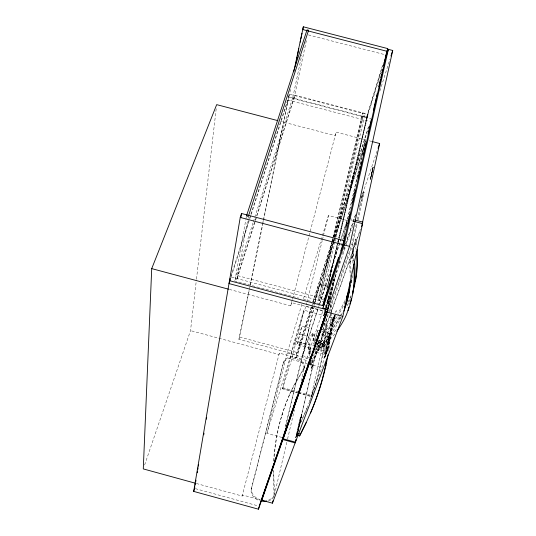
<?xml version="1.0" encoding="UTF-8"?>
<svg xmlns="http://www.w3.org/2000/svg" width="536" height="536" viewBox="0 0 536 536"><rect width="100%" height="100%" fill="white"/><g stroke="black" fill="none" stroke-linecap="round" stroke-linejoin="round"><path stroke-width="0.4" stroke-dasharray="2.68 2.01" d="M350.276 277.373L349.666 263.049L353.204 251.625L354.028 257.943M331.402 312.924L331.382 320.702A371.455 288.649 -11 0 1 328.655 350.799M331.402 312.146L331.081 302.344M351.073 273.648L350.477 259.297M330.625 314.518L330.598 322.886A369.887 287.939 -11.1 0 1 327.985 352.112M352.969 263.149L352.413 250.392L355.931 238.989L356.829 246.138M353.74 261.166L353.211 246.721M326.994 351.375L327.375 349.807L327.148 350.953M329.834 337.673L330.122 336.702L329.781 338.162M334.565 315.945L334.169 317.446L334.585 315.563L333.975 317.386M333.017 320.769L333.191 320.22L332.863 321.473M318.726 341.017C321.305 340.775 324.957 342.343 324.762 345.358C325.392 342.256 321.426 340.474 318.82 340.755M322.665 345.499C322.793 343.127 318.585 341.914 317.573 344.125C316.97 339.576 323 337.941 323.831 342.27C324.374 346.43 319.141 348.413 317.56 344.594M317.165 344.561C322.799 352.507 325.968 339.422 317.399 343.536M323.061 345.599C324.287 342.759 319.376 340.849 317.627 342.893M326.116 352.44L325.935 352.923L326.156 352.259M318.706 340.896C318.572 343.275 322.819 344.501 323.831 342.27M327.248 350.524L326.987 351.301M329.258 335.228C328.849 336.735 329.58 333.975 329.318 334.973M332.186 326.98L332.541 325.52L332.286 326.685M273.668 460.906L273.735 459.339A263.223 209.194 43.2 0 1 289.192 395.682L293.654 386.315L304.006 368.688C304.736 358.892 287.457 354.028 283.33 363.107L251.237 489.254C250.145 494.701 254.922 499.378 259.793 500.818M327.831 348.206L327.315 349.82L327.804 347.851M327.576 349.787L327.342 350.423C328.354 345.827 328.005 347.851 328.179 346.886M273.99 461.322L274.13 458.18A263.94 209.563 43.1 0 1 289.608 394.422M327.04 349.968L327.335 348.755M327.503 343.281L327.308 343.918L327.67 342.578M326.431 351.824L327.101 349.887L326.163 353.097M329.761 338.183L329.875 337.834M326.813 350.068C327.154 348.949 326.324 351.375 326.846 350.41M326.739 351.462L326.578 352.011L326.578 351.02M325.774 352.782L325.513 354.028L325.808 352.661M325.687 353.271L325.794 352.889M372.098 172.116L371.716 173.59L372.205 171.775M304.006 368.688C307.195 358.289 287.906 352.165 283.725 361.793L251.585 488.149C250.486 493.609 255.283 498.292 260.161 499.74M305.111 343.998L304.977 345.74L297.527 343.737L299.671 334.156L301.902 325.995L309.239 327.965L305.111 343.998L297.735 342.015M326.833 346.363L326.612 347.094L326.94 345.794M334.203 317.392L334.384 316.716M334.082 317.5L333.908 318.109L334.377 315.825M334.712 316.528L334.933 315.557L334.598 317.064L334.833 316.414M332.823 321.285L332.467 322.391L332.789 321.131M332.521 322.263L333.767 317.741L333.566 318.552M334.417 316.3C333.533 318.116 334.638 315.697 334.384 316.629M333.372 320.374L333.908 318.277L333.506 319.597M333.982 317.526L334.216 316.729M327.543 343.154L327.429 343.589M333.077 320.026L332.735 321.185L334.323 315.865M327.885 347.857L328.26 346.584M326.397 352.447L325.922 354.015L326.679 351.576M325.66 353.338L325.218 355.395L325.473 354.778M325.453 354.356L325.66 353.974L325.392 354.685M144.633 464.96L190.521 330.605L196.384 279.926M196.478 279.095L216.189 108.795M334.129 316.722L334.283 316.106M333.647 319.295L333.881 318.471M333.821 318.585L333.56 319.382L334.069 318.243M334.015 317.299L334.297 316.106M370.698 178.18L370.302 179.634L371.133 176.753L370.684 178.053M333.359 319.235L333.097 319.959L333.694 317.969L333.258 319.757L333.466 319.067M325.761 354.189L325.6 354.49L325.841 353.626M327.905 348.139L327.396 350.216M332.595 321.761L332.816 321.439M297.567 392.915L282.505 388.821L294.177 342.075L303.905 310.19L324.039 315.583M325.942 352.648L325.687 353.626L325.955 352.574M326.149 353.499L326.257 353.057L326.082 353.84M326.9 350.772L326.786 351.18M329.017 336.226L329.171 335.422M333.6 319.61L333.754 318.994L323.911 329.848L321.111 339.013L333.285 327.148L341.09 316.789M325.747 354.986L325.613 355.469L326.143 353.693M324.736 357.525L325.339 355.388L325.057 356.474M371.374 174.649L371.75 173.074L371.482 174.334M325.841 352.929C325.285 355.087 326.082 352.547 325.714 353.077M326.571 351.475L326.752 350.839M325.654 354.316L325.995 352.976M334.163 316.97L333.834 318.163M332.99 320.843L333.131 320.401M332.896 320.843L333.245 319.382L333.024 319.851M326.571 351.227L326.732 350.919L326.531 351.301M326.927 349.626L326.437 351.67M329.091 335.851L329.245 335.415M325.861 353.016L325.647 353.472M326.156 352.923L326.27 352.594M325.821 353.01L325.727 353.425L325.841 353.103M335.677 312.475L335.536 312.83M325.138 355.73L325.312 355.013M333.834 318.062L334.136 317.178M325.513 354.437L325.573 354.249M326.585 351.643L326.377 352.132M333.184 319.282L333.211 318.94M325.801 354.537L325.942 353.928M334.524 316.072L334.665 315.342M326.377 352.527L326.263 352.889M326.645 351.241L326.578 351.435M325.633 353.847L325.56 354.33M325.801 353.78L325.593 354.269M332.199 323.563L332.95 321.399M333.586 319.248L333.74 318.947M334.759 316.207L334.873 315.751M253.394 221.703L292.857 97.244L294.271 97.612L236.865 279.598L235.177 279.149L245.743 220.035M245.89 219.211L246.332 216.752M327.972 347.583L328.059 347.161M332.709 321.848L332.755 321.52M236.865 279.598L247.893 218.882M324.856 357.231L324.675 357.767M326.759 350.645L326.712 350.973M237.18 278.593L237.716 275.651L294.726 95.133L367.596 114.121L338.866 237.843M248.168 218.212L248.423 216.792M325.741 353.995L325.486 354.517M326.042 353.566L325.995 353.727M333.131 319.838L333.305 319.429M325.218 355.321L325.439 354.899M326.793 346.256L326.88 345.908L326.853 346.243M333.305 320.448L333.714 319.027M332.354 323.094L332.26 323.436M327.925 347.697L328.019 347.455M326.598 351.985L326.659 351.884M334.236 317.433L334.008 318.424M328.916 336.776C329.01 336.34 328.635 337.854 329.225 335.315M328.756 342.417L328.541 343.275L329.406 339.476L328.548 342.357L329.298 339.891L328.655 341.935L328.856 341.445M311.496 307.041L296.328 354.798L238.929 339.342L249.006 290.177M250.017 285.259L262.446 224.624M262.613 223.8L263.283 220.524M263.457 219.706L287.979 100.064L369.585 121.344M289.125 94.463L288.629 96.902L366.631 117.237L382.677 65.62M238.929 339.342L249.193 290.411M249.361 289.594L290.478 89.385M325.754 353.499L325.821 353.197M350.638 298.398L351.087 296.261M292.857 97.244L301.741 55.041M334.096 316.863L334.337 316.327M334.223 317.339L334.283 316.997M294.05 98.316L306.505 40.006M326.062 352.648L325.767 353.7M332.628 321.861L332.555 322.002M333.198 319.603L333.017 319.972M327.034 349.914L327.047 349.861M327.757 348.588L327.509 348.963M327.483 343.114L327.55 342.98M370.979 176.418L371.91 173.175L371.26 175.419L371.528 174.81M372.185 171.205L372.024 171.554L372.734 169.329L372.393 170.066M370.905 177.181L371.274 176.009M372.788 168.405L373.009 167.513L372.487 169.503L373.203 167.158M372.299 171.386L371.743 172.947L372.125 171.393M372.533 170.281L371.951 172.304M372.895 168.579L372.245 170.502L372.62 169.704M373.17 167.038L372.587 169.148L372.882 167.976M325.942 354.041L325.875 354.323M349.666 263.049L352.387 255.397L353.204 251.625M352.413 250.392L355.931 238.989M322.176 329.459L322.933 329.667L352.681 244.818L357.271 223.78M358.149 219.733L364.145 192.216L363.314 191.995L361.163 198.327M332.896 317.955L321.607 349.445L311.041 396.56L321.901 367.629L332.896 317.955L327.255 316.441M327.489 349.981L327.71 348.943M328.488 311.389L351.81 244.59L356.587 222.742M357.298 219.505L363.314 191.995M326.551 347.328L326.471 347.697L326.726 346.893M327.04 345.117L327.282 344.326M327.235 344.112L327.449 343.342M328.588 338.069L328.977 336.581M328.702 337.546L328.943 336.742M326.672 347.14L326.752 346.772M327.141 345.017L327.449 343.522M333.104 319.449L333.513 318.86M325.071 356.232L325.292 355.415M325.513 354.658L325.245 355.649M332.548 322.505L332.682 321.774M325.432 355.348L325.654 354.631L325.024 356.185M332.896 321.64L333.003 321.071M326.236 352.561L326.25 352.688M333.198 320.917L333.365 320.34M325.607 355.589L325.741 354.979L325.654 355.435M326.216 353.09L326.203 353.311M326.277 353.304L326.484 352.755M326.391 353.003L326.484 352.567M333.828 318.491L333.975 318.049L333.841 318.451M334.049 317.634L334.317 317.178M326.417 352.929L326.605 352.145L326.404 352.742M334.484 316.441L333.995 317.828M328.045 347.1L328.401 345.921L328.2 346.598M329.607 339.985L329.452 340.588M330.833 334.189L330.578 335.335L331.355 332.434L330.833 334.189L331.034 333.633M329.6 339.837L329.499 340.454M324.34 354.47L325.426 351.529L323.938 351.127L328.005 332.997L329.379 333.653L328.287 336.655L324.34 354.47L313.265 351.495M326.94 339.449L328.427 339.851L327.469 342.464L325.989 342.062L327.027 339.054L328.514 339.449L327.556 342.062L326.076 341.666L327.027 339.054M334.886 333.941L324.809 345.164L318.431 350.805L321.238 341.633L330.993 331.02L335.228 325.252A259.746 153.108 24.7 0 0 340.179 317.084M321.111 339.013L323.911 329.848M328.119 303.423L333.506 279.825L334.236 280.02L345.553 246.795M328.293 303.497L333.861 279.082M341.472 245.723L342.404 241.649M342.591 240.838L347.047 221.308M347.576 218.99L365.425 140.74M328.3 303.858L334.029 278.76M343.073 239.083L343.998 235.036M344.186 234.225L347.509 219.653M357.706 174.93L347.851 218.145L341.023 238.855M357.894 174.113L359.75 165.959M359.937 165.148L363.1 151.286M363.287 150.469L364.4 145.578M364.587 144.76L365.699 139.869L336.092 132.124L335.121 135.628L280.328 121.29M322.933 329.667L324.421 323.154M328.863 303.624L334.236 280.02M329.526 301.239L335.824 273.561M336.005 272.75L336.561 270.305M346.558 226.36L347.114 223.914M329.921 299.57L336.534 270.841M346.223 227.921L346.779 225.475M318.431 350.805L321.238 341.633M326.719 350.564L326.799 350.477M297.661 433.148L301.714 414.234L299.905 419.159L295.604 437.878L297.4 433.081M325.359 308.354L323.51 316.421L325.633 310.987L324.012 315.697M325.546 307.55L328.923 295.53L326.377 307.744M296.24 436.324L300.16 419.232L301.976 414.308M323.932 315.677L325.593 308.414M325.781 307.61L329.158 295.591M297.514 433.959L296.442 436.049L300.435 418.623L301.527 415.668L297.869 432.552M324.193 315.081L325.278 310.324M326.009 307.155L327.463 300.81L328.836 297.534L326.471 307.872M296.703 436.123L318.685 340.213M324.427 315.148L325.955 308.495M326.136 307.684L330.478 288.737M297.105 434.85L314.197 360.259L359.817 231.492M310.512 357.827L314.505 358.899L318.806 340.125M324.977 313.198L325.687 310.197M325.868 309.399L330.585 288.71M332.266 323.315L332.36 322.913M327.302 350.062L327.174 350.584M315.275 340.769L317.721 330.236L320.883 331.087M328.032 285.809L338.062 242.587M338.176 242.185L367.033 117.766L381.17 72.427M329.332 281.447L337.814 244.845M338.002 244.034L338.759 240.778M338.946 239.967L367.971 114.711L289.48 94.256L250.774 214.541M334.216 317.526L334.136 317.821M366.631 117.237L383.3 62.893M326.86 289.152L337.633 242.775M337.827 241.964L338.585 238.708M338.772 237.89L367.314 115.039M314.538 342.397L317.721 330.236M327.329 287.49L337.727 242.728M337.921 241.91L338.672 238.654M363.073 116.312L319.49 300.596L320.2 299.055L321.567 298.967L334.94 242.058M335.134 241.247L364.936 114.423M319.878 299.423L333.513 241.749M333.7 240.939L334.471 237.689M334.665 236.879L363.468 115.032M286.78 442.307L274.486 494.427L273.608 469.965M287.544 439.051L294.458 409.732M301.185 381.23L306.116 360.319L323.188 310.002M331.59 243.411L318.083 300.214L332.91 238.855M332.36 240.162L332.749 238.54M332.943 237.729L362.839 112.882L333.104 238.044M285.293 427.192L314.331 306.15M314.525 305.332L315.108 302.9M315.302 302.083L319.402 284.985L327.57 287.162M285.755 425.591L302.197 357.03L318.17 308.609M309.714 357.606L302.525 355.676L314.049 307.624M315.416 301.922L319.697 284.073M319.516 284.824L319.985 284.951L333.66 242.004M325.767 353.244L325.627 353.613M325.781 353.954L325.52 354.832M296.622 357.8L319.871 285.112M296.328 354.798L311.322 307.001M296.22 357.653L365.699 139.869M282.057 437.47L266.895 433.343L306.833 302.934M307.034 302.13L322.237 240.617M322.438 239.806L323.235 236.57M323.436 235.76L328.441 215.526L347.228 220.497L341.211 238.755M297.527 343.737L301.902 325.995M282.526 388.821L291.678 359.482L303.905 310.19M333.265 318.98L324.38 358.798L327.717 349.599L336.24 310.625L335.362 312.99M266.895 433.343L287.242 353.003L301.855 304.247M196.337 483.479L242.151 496.055L279.35 353.11L306.116 360.319M333.097 319.53L333.178 319.108M334.149 317.754L333.982 318.284M332.233 326.746L332.374 325.975L332.213 326.933M327.751 348.099L327.603 348.507M327.999 347.676L327.751 348.668M229.314 289.393L290.747 305.835L292.221 300.194M292.489 299.41L336.092 132.124M333.7 319.088L335.965 315.845M328.112 344.32L328.468 343.067M290.747 305.835L291.644 302.646L326.458 311.959M331.181 330.551L331.891 328.166L330.92 331.402L331.308 329.66M279.35 353.11L278.968 354.437L190.521 330.605M329.814 337.814L329.801 338.095M242.151 496.055L242.473 494.963L260.087 499.8M328.669 342.357L327.958 344.903L328.347 343.12M283.33 363.107L283.725 361.793M303.53 298.653L322.21 236.309M322.451 235.512L328.441 215.526M371.287 175.272L371.77 173.684L371.22 175.292M327.174 344.514L327.074 344.836L327.422 343.683M251.237 489.254L251.585 488.149M367.006 117.799L367.971 114.711M328.615 342.651L328.93 341.653M235.177 279.149L253.139 222.5M312.836 302.217L332.059 241.622M332.313 240.825L369.237 124.426M379.863 91.006L389.947 59.221M311.744 306.244L331.717 243.351M331.972 242.56L332.983 239.371M333.995 236.188L368.621 127.133M295.39 358.859L295.812 357.546M333.915 241.207L364.48 145.665M319.985 284.951L333.225 243.565M333.479 242.768L334.498 239.585M334.752 238.788L364.547 145.671M325.62 354.792L325.319 355.743L325.533 354.939M231.036 275.879L249.233 219.325M249.488 218.527L250.513 215.338M231.05 277.206L249.709 219.137M249.97 218.34L250.989 215.157M251.243 214.36L288.83 97.425L371.039 118.811M281.822 415.514L282.224 414.281M302.525 355.676L319.55 304.019M319.811 303.222L340.762 239.652M319.737 303.845L340.943 239.545M338.987 263.417L340.059 260.262M343.804 249.22L344.608 246.848M345.673 243.692L355.844 213.723M361.197 197.945L377.25 150.616M337.807 267.169L339.951 260.838M342.37 253.716L344.521 247.384M345.593 244.222L355.797 214.152M345.82 246.004L353.639 223.07M359.026 207.244L364.145 192.216M328.836 297.534L327.463 300.81M326.069 308.26L326.826 306.049L326.826 307.624M324.615 314.599L325.325 311.785M323.55 325.533L324.649 322.391M326.839 316.099L327.389 314.531M314.505 358.899L360.42 229.207M331.757 325.211L335.107 316.005M331.02 333.285L331.436 331.784L331.188 332.823M330.357 337.204L329.674 339.63M329.915 338.551L330.276 337.566M301.788 415.742L300.435 418.623M328.132 344.581L327.972 345.452M325.6 353.11L328.923 344.139M296.442 436.049L297.52 433.168M296.12 437.269L297.406 433.838M370.832 177.094L370.972 176.746L370.55 178.408L371.394 175.6L370.892 176.833M274.177 495.143C272.971 498.681 268.978 500.483 265.441 500.477M351.08 295.544L346.899 304.696M350.33 299.115L346.517 307.564M324.856 345.097C323.711 348.521 318.712 347.623 316.749 345.432M323.288 344.963C322.25 347.228 318.619 346.35 317.573 344.474M289.614 394.422L294.076 385.036L304.448 367.381L302.84 369.954M339.724 316.454L342.263 312.642M337.084 316.756L332.849 322.572L323.134 333.291M339.295 317.091L334.042 323.67L321.888 335.59M336.186 329.727L325.593 341.646L319.221 347.315M314.98 349.526L315.403 352.775L314.444 353.874A20.556 17.018 -4.9 0 0 312.803 356.319M314.954 341.238L314.022 333.935L312.87 333.285L311.878 334.404A21.212 17.259 -5.3 0 0 308.682 347.958L310.002 355.683M320.441 345.144L330.21 334.578L334.451 328.836A260.623 152.74 24.6 0 0 341.218 317.131M324.535 345.827C322.505 348.038 318.732 347.134 316.836 345.171M267.9 501.133C270.767 500.53 273.28 498.373 274.077 495.519L273.213 471.104M311.007 361.693A20.556 17.018 -4.9 0 0 311.369 367.227L311.791 368.52L313.151 368.165A19.142 15.852 -4.9 0 1 316.515 353.418L315.892 348.547M309.105 349.264L310.512 348.903A19.752 16.073 -5.3 0 1 314.022 333.935M308.361 34.9L384.372 54.545M369.431 140.841L371.79 141.457M365.244 141.544L365.82 141.692M349.278 218.527L354.095 219.8M351.348 220.671L353.76 221.308M351.81 244.59L352.681 244.818M320.166 284.201L327.878 286.257M330.933 299.028L328.575 298.398L327.818 300.622L330.163 301.245M237.716 275.651L324.682 298.887M321.567 298.967L323.697 299.537M231.525 277.085L322.927 301.507M234.245 280.864L278.512 292.696M279.316 292.911L298.639 298.076M303.47 299.369L321.178 304.106M325.198 305.178L327.617 305.828M306.029 306.177L325.654 311.423M321.68 331.302L329.479 333.392L330.384 330.953L325.52 351.268L315.195 348.494M321.278 334.772L328.287 336.655M299.671 334.156L307.001 336.119M294.572 340.682L313.955 345.894M314.759 346.109L322.029 348.065M293.741 343.723L312.307 348.722M315.536 349.586L321.185 351.107M239.619 337.023L296.904 352.447M287.242 353.003L308.595 358.752M312.595 359.83L314.197 360.259M291.678 359.482L307.584 363.77M308.381 363.984L321.901 367.629M282.76 387.689L297.781 391.756M298.572 391.97L311.222 395.394M282.619 388.533L297.701 392.613M298.498 392.828L311.195 396.258M298.364 393.129L311.041 396.56M195.365 488.651L258.406 505.971M315.403 352.775L316.515 353.418M308.93 348.715L309.935 355.938M310.833 362.356L311.61 367.977M308.381 346.571L309.614 355.408M310.739 363.448L311.074 365.86M310.893 362.102L311.791 368.52M310.512 348.903L310.947 352.112M312.053 360.138L313.151 368.165M309.815 346.35L310.92 354.39M311.691 360.018L312.468 365.646M352.387 255.397L353.123 260.918M312.87 333.285L314.243 343.844M312.455 333.754L313.835 344.306M355.14 242.674L355.944 249.019M330.31 304.562L330.598 311.182M344.936 300.636A256.811 154.314 24.9 0 1 337.848 313.252M352.541 275.564A256.811 154.314 24.9 0 1 352.145 277.862M351.033 283.122A256.811 154.314 24.9 0 0 351.857 279.383L351.087 282.988A257.669 153.966 24.9 0 0 351.382 281.474M345.177 301.969A257.669 153.966 24.9 0 1 337.961 315.423M351.891 278.405A257.669 153.966 24.9 0 1 351.516 280.71M342.337 312.79A259.746 153.108 24.7 0 1 340.554 316.374M326.786 317.882A386.65 297.587 -11.8 0 1 312.716 392.975M312.448 393.746A386.65 297.587 -11.8 0 1 311.068 397.591M310.78 398.369A386.65 297.587 -11.8 0 1 308.716 403.762M307.564 406.636A386.65 297.587 -11.8 0 1 304.522 413.812L299.128 425.832L303.771 415.782A385.009 296.85 -11.9 0 0 307.966 405.765M326.042 319.275A385.009 296.85 -11.9 0 1 311.959 394.998M311.691 395.762A385.009 296.85 -11.9 0 1 308.569 404.224M332.313 326.518L332.226 326.86L332.307 326.518M333.245 319.737L333.245 319.737"/><path stroke-width="0.8" d="M277.909 120.66L216.671 104.641L151.715 268.616L143.28 468.913L195.533 483.258M350.155 281.434L349.66 287.785A260.623 152.74 24.6 0 1 343.804 311.235M352.688 293.949C354.303 284.087 354.631 274.01 353.539 264.074M355.288 281.487C356.916 271.558 357.284 261.414 356.246 251.404M328.421 306.043L327.536 309.929L258.466 509.2L193.684 491.398L240.242 217.435L241.548 213.489L344.199 240.698L340.749 250.995M194.561 488.43L194.849 486.782M195.131 485.134L195.412 483.479M195.694 481.831L195.975 480.182M197.241 472.759L197.523 471.111M197.804 469.462L198.085 467.814M198.367 466.166L198.648 464.511M203.727 434.823L204.008 433.175M206.4 419.159L206.682 417.511M240.845 217.603L241.548 213.489M293.795 71.71L303.336 26.8L387.742 48.595L343.281 244.758L322.826 305.62M295.323 65.814L296.153 61.747M296.488 60.126L297.158 56.87M297.493 55.248L298.827 48.742M300.16 42.243L300.495 40.615M300.83 38.994L301.996 33.299M302.833 29.239L303.336 26.8M336.876 331.268C341.914 323.845 346.986 315.945 348.822 307.061M326.437 311.637L327.121 311.818L283.155 438.803L295.437 442.146L342.866 316.347L362.597 223.639L354.564 221.515M362.088 224.49L379.656 143.514L372.574 141.665M322.9 308.059L327.697 309.339L349.526 246.359L392.721 50.478L388.359 49.352L384.145 62.88M322.732 308.649L344.199 244.952L388.359 49.352M326.866 312.93L327.121 311.818M283.155 438.803L327.141 312.14L328.983 304.039M343.241 243.297L343.978 240.034M344.353 238.406L345.09 235.143M347.683 223.733L349.901 213.944M352.494 202.534L354.162 195.198M354.531 193.563L355.268 190.307M357.86 178.89L359.529 171.554M359.897 169.919L360.634 166.663M361.009 165.028L361.746 161.765M363.227 155.246L364.895 147.909M365.264 146.274L366.008 143.018M368.038 134.047L371.374 119.374M373.404 110.403L376.185 98.175M376.553 96.54L377.297 93.284M378.778 86.758L380.439 79.422M380.808 77.794L381.552 74.531M381.92 72.903L382.664 69.64M383.588 65.559L385.994 54.96M297.058 396.942L261.347 500.142L272.422 503.183L295.148 442.91L295.839 439.889M295.437 442.146L295.993 439.714M323.463 305.614L324.22 302.364M324.595 300.736L325.761 295.597M326.886 292.02L323.677 305.848L229.495 280.663L230.266 278.271M323.007 304.837L323.731 301.728M272.422 503.183L272.985 500.792M282.358 439.426L295.148 442.91M261.809 500.269L282.901 439.52M258.466 509.2L259.015 506.942M193.684 491.398L194.347 489.174M386.262 53.359L387.742 48.595M385.639 56.092L387.119 51.329L302.451 29.46M390.952 56.046L392.721 50.478M230.279 279.598L228.999 283.571L327.536 309.929M352.346 293.152C356.755 279.028 358.437 264.074 357.224 249.32M349.8 304.08L351.509 298.874M348.058 310.706C353.653 295.135 356.025 278.398 354.551 261.896M323.999 300.93L338.618 257.34M378.048 148.251L379.656 143.514M284.214 433.745L292.113 410.898M293.48 406.965L297.018 396.72M300.83 385.692L306.009 370.724M307.369 366.785L310.913 356.541M317.446 337.633L319.898 330.545M320.716 328.179L324.803 316.361M259.203 506.192L273.976 463.473M274.8 461.094L287.933 423.125M290.117 416.794L296.957 397.015M297.781 394.643L301.882 382.778M302.974 379.615L310.913 356.675M314.465 346.39L315.838 342.43M316.381 340.849L324.863 316.327M298.686 392.218L310.94 356.808M311.758 354.45L325.908 313.533M326.183 312.749L326.458 311.959M361.485 226.782L362.597 223.639M325.158 367.361L325.948 365.277A371.455 288.649 -11 0 0 327.999 354.805M297.621 435.44L299.591 435.976L306.15 422.515M299.591 435.976L305.399 424.465L311.336 410.991A371.394 288.582 -11 0 0 325.948 365.277M266.546 501.502L260.516 501.1M261.36 500.095L263.947 500.537M354.899 220.008L362.919 222.132M240.242 217.435L343.281 244.758M344.199 244.952L349.526 246.359M327.141 312.14L342.866 316.347M151.715 268.616L228.504 289.172M298.344 433.517L300.321 434.053M282.854 437.684L283.39 437.832M349.841 287.584A256.811 154.314 24.9 0 1 346.564 296.917M349.713 288.911A257.669 153.966 24.9 0 1 346.115 299.718M350.35 284.864A259.746 153.108 24.7 0 1 350.035 287.175M349.794 288.71A259.746 153.108 24.7 0 1 349.385 290.981M349.238 291.731A259.746 153.108 24.7 0 1 344.574 307.597M324.977 368.172A369.827 287.879 -11.1 0 1 322.397 378.684M322.196 379.441A369.827 287.879 -11.1 0 1 310.572 412.968M326.471 360.922A369.887 287.939 -11.1 0 1 325.674 364.949M308.569 30.271L248.342 216.423L246.48 215.928L307.034 29.875L308.569 30.271"/></g></svg>
